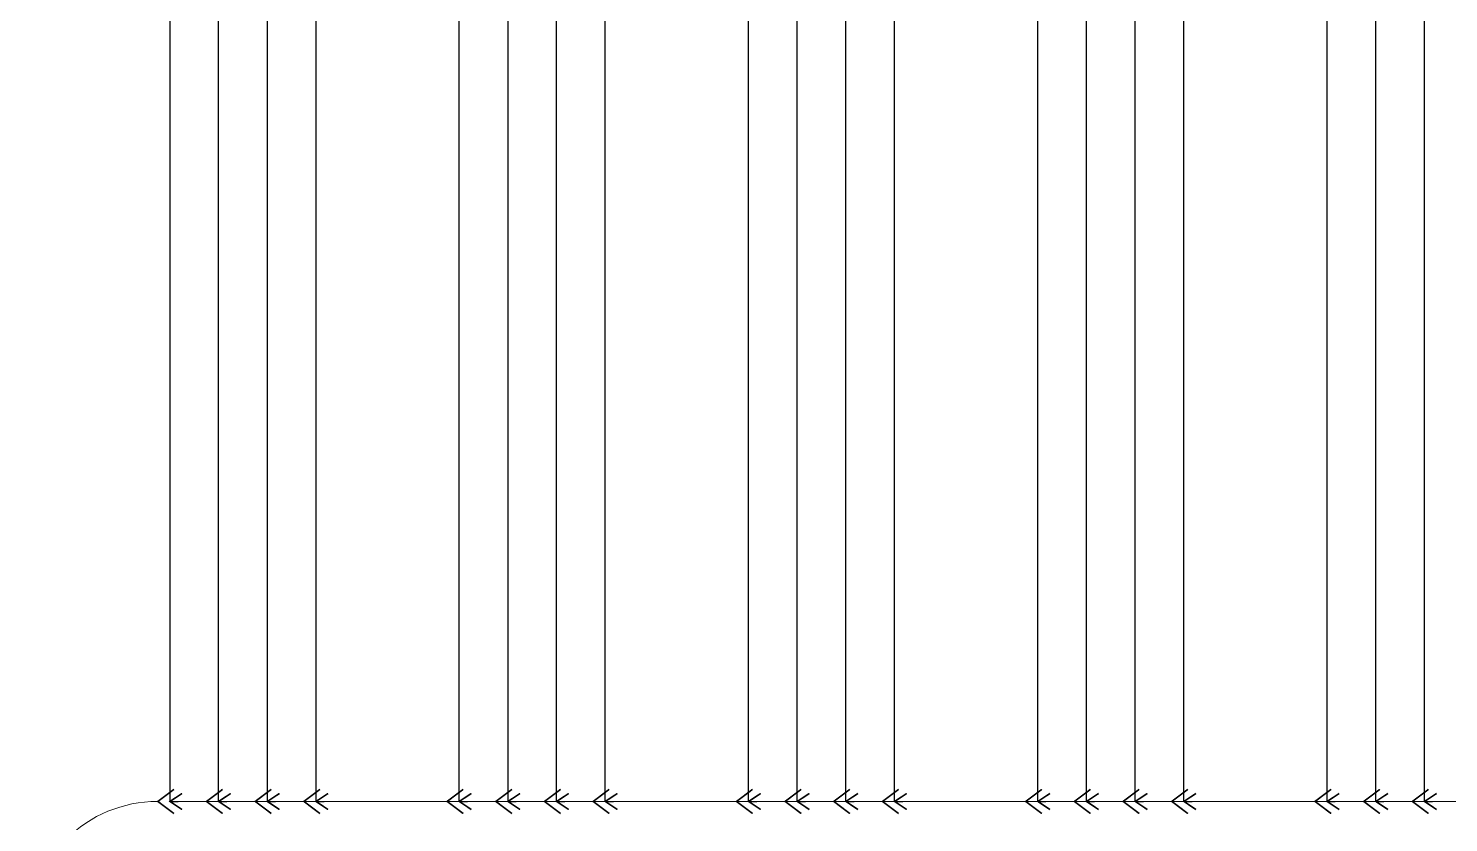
# Model space of a CAD drawing. Header units: inches. Extents: x -58 to 1235, y -506 to 1148.
# Drawn here: x 129.2 to 277.2, y 583.2 to 666 of the extents above; entities that cross this region are included whole.
import ezdxf
from ezdxf.enums import TextEntityAlignment as Align

# ---------------------------------------------------------------- set-up
doc = ezdxf.new("R2010")
doc.units = ezdxf.units.IN
doc.header["$MEASUREMENT"] = 0
doc.layers.add('RED_10AWG', color=1, linetype='Continuous')
doc.layers.add('SYMS', color=7, linetype='Continuous')
doc.styles.add('WD', font='romans.shx')

# ---------------------------------------------------------------- blocks, each defined once
blk = doc.blocks.new('HC01PJ_1-')
blk.add_line((0.031, 0), (0.094, 0))
for points in [[(0.062, -0.094, 0.0125, 0.0125, 0), (-0.063, 0, 0.0125, 0.0125, 0), (0.062, 0.094, 0, 0, 0)], [(0.125, 0.062, 0.0125, 0.0125, 0), (0.031, 0, 0.0125, 0.0125, 0), (0.125, -0.063, 0, 0, 0)]]:
    blk.add_lwpolyline(points, format="xyseb")
at = {"style": 'WD', "width": 0.85}
for tag, p in [('INST', (-0.012, 0.467)), ('LOC', (-0.012, 0.295)), ('TAG1', (-0.01, 0.125)), ('DESC1', (-0.01, -0.344)), ('DESC2', (-0.01, -0.516)), ('DESC3', (-0.01, -0.687))]:
    blk.add_attdef(tag, text='', height=0.125, dxfattribs=at).set_placement(p, align=Align.CENTER)
at = {"style": 'WD'}
for tag, p, flags in [('FAMILY', (0.206, 0.131), 9), ('X4TERMDESC01', (-0.094, 0.031), 1), ('X1TERMDESC02', (0.125, 0.031), 1)]:
    blk.add_attdef(tag, p, '', height=0.01, dxfattribs=dict(at, flags=flags))
at = {"linetype": 'Continuous', "style": 'WD', "flags": 9}
for tag, p in [('CAT', (0.23, 0.108)), ('ASSYCODE', (0.219, 0.062)), ('MFG', (0.228, 0.089))]:
    blk.add_attdef(tag, text='', height=0.01, dxfattribs=at).set_placement(p, align=Align.CENTER)
at = {"style": 'WD', "flags": 9}
blk.add_attdef('WDTYPE', text='', height=0.01, dxfattribs=at).set_placement((-0.221, 0.075), align=Align.RIGHT)
at = {"color": 7, "style": 'WD', "flags": 1}
for tag, p in [('X4TERM01', (-0.063, 0)), ('X1TERM02', (0.094, 0))]:
    blk.add_attdef(tag, p, '', height=0.0125, dxfattribs=at)
at = {"style": 'WD'}
for tag, p in [('X2LINK', (0, 0.094)), ('X8LINK', (0, -0.094))]:
    blk.add_attdef(tag, p, '', height=0.01, dxfattribs=at)
at = {"linetype": 'Continuous', "style": 'WD', "flags": 8}
blk.add_attdef('TERM01', text='', height=0.125, dxfattribs=at).set_placement((-0.104, -0.031), align=Align.TOP_RIGHT)
blk.add_attdef('TERM02', text='', height=0.125, dxfattribs=at).set_placement((0.146, -0.031), align=Align.TOP_LEFT)

msp = doc.modelspace()

# ---------------------------------------------------------------- linework, layer by layer
at = {"color": 5, "lineweight": 9}
for points in [[(224.26, 435.34), (142.63, 435.34, -0.414214), (129.2, 448.77), (129.2, 572, -0.414214), (142.63, 585.44), (142.7, 585.44)], [(144.8, 585.44), (441.59, 585.44, -0.414214), (455.02, 572), (455.02, 448.77, -0.414214), (441.59, 435.34), (332.29, 435.34)]]:
    msp.add_lwpolyline(points, format="xyb", dxfattribs=at)
at = {"layer": 'RED_10AWG'}
for p, q in [((143.96, 585.44), (143.96, 748.02)), ((149.03, 585.44), (149.03, 748.02)), ((154.11, 585.44), (154.11, 748.02)), ((159.18, 585.44), (159.18, 748.02)), ((174.11, 585.44), (174.11, 748.12)), ((179.19, 585.44), (179.19, 748.12)), ((184.26, 585.44), (184.26, 748.12)), ((189.33, 585.44), (189.33, 748.12)), ((204.27, 585.44), (204.27, 747.96)), ((209.34, 585.44), (209.34, 747.96)), ((214.41, 585.44), (214.41, 747.96)), ((219.49, 585.44), (219.49, 747.96)), ((234.42, 585.44), (234.42, 748.01)), ((239.49, 585.44), (239.49, 748.01)), ((244.57, 585.44), (244.57, 748.01)), ((249.64, 585.44), (249.64, 748.01)), ((264.57, 585.44), (264.57, 747.99)), ((269.65, 585.44), (269.65, 747.93)), ((274.72, 585.44), (274.72, 747.99))]:
    msp.add_line(p, q, dxfattribs=at)

# ---------------------------------------------------------------- block references
at = {"layer": 'SYMS', "color": 5, "lineweight": 9, "xscale": 13.43108688204268, "yscale": 13.43108688204268, "zscale": 13.43108688204268}
for p in [(143.54, 585.44), (148.61, 585.44), (153.69, 585.44), (158.76, 585.44), (173.69, 585.44), (178.77, 585.44), (183.84, 585.44), (188.91, 585.44), (203.85, 585.44), (208.92, 585.44), (213.99, 585.44), (219.07, 585.44), (234, 585.44), (239.07, 585.44), (244.15, 585.44), (249.22, 585.44), (264.15, 585.44), (269.23, 585.44), (274.3, 585.44)]:
    msp.add_blockref('HC01PJ_1-', p, dxfattribs=at)

doc.saveas('drawing.dxf')
